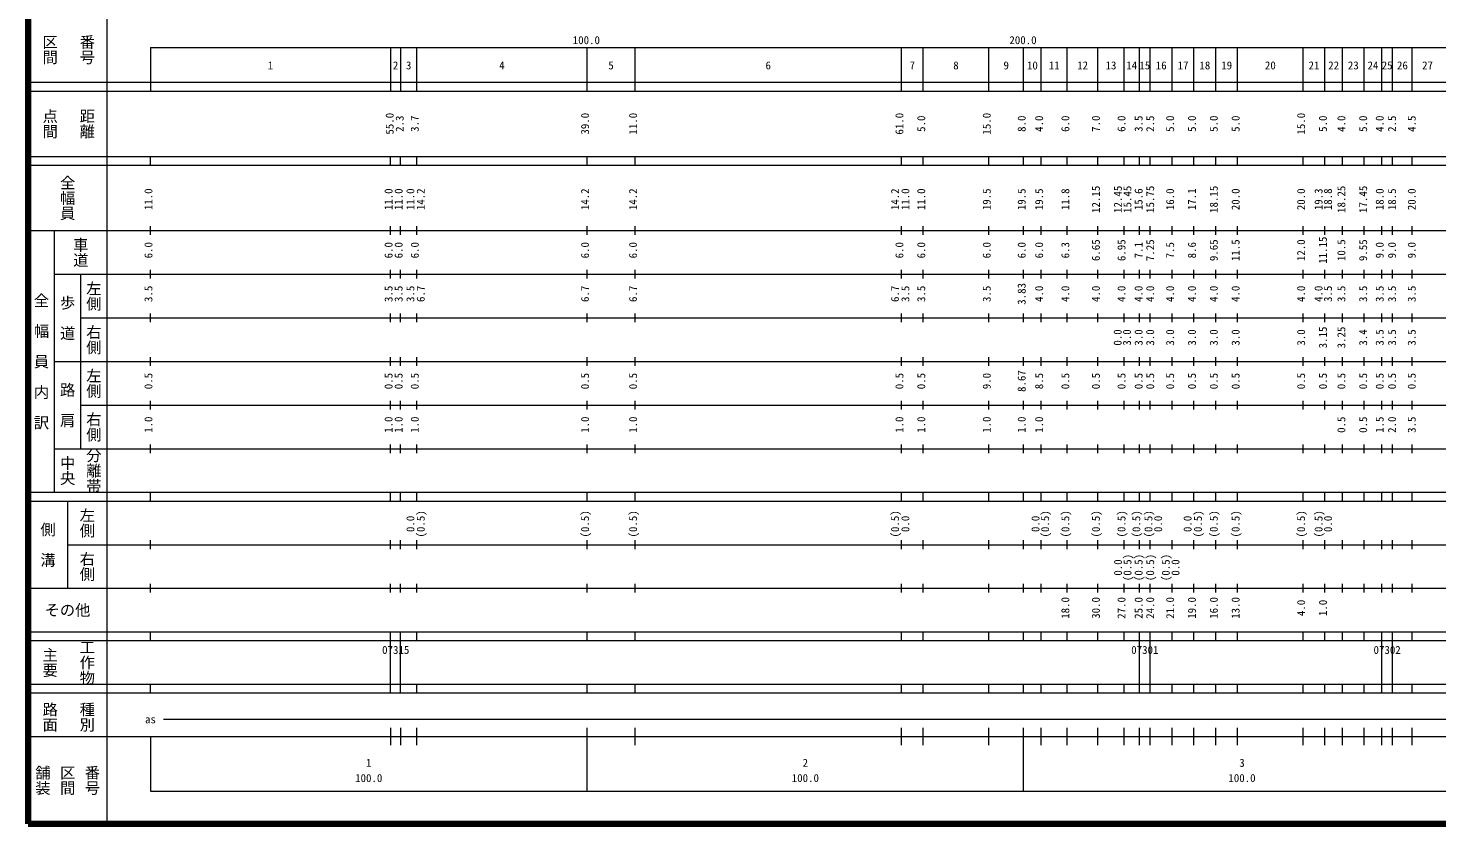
# Model space of a CAD drawing. Units: millimetres on the paper. Extents: x 40 to 680, y 20 to 380.
# Drawn here: x 40 to 362.6, y 20 to 202.4 of the extents above; entities that cross this region are included whole.
import ezdxf
from ezdxf.enums import TextEntityAlignment as Align

# ---------------------------------------------------------------- set-up
doc = ezdxf.new("R2010")
doc.units = ezdxf.units.MM
doc.layers.add('M-TTL', color=2, linetype='Continuous', lineweight=140)
doc.layers.add('M-TTL-BAND', color=7, linetype='Continuous', lineweight=13)
doc.styles.add('@ＭＳ ゴシック', font='')
doc.styles.add('ＭＳ ゴシック', font='')
doc.styles.get('@ＭＳ ゴシック').set_extended_font_data('@MS Gothic')
doc.styles.get('ＭＳ ゴシック').set_extended_font_data('MS Gothic')

msp = doc.modelspace()

# ---------------------------------------------------------------- linework, layer by layer
at = {"layer": 'M-TTL'}
for p, q in [((40, 380), (40, 20)), ((40, 20), (680, 20))]:
    msp.add_line(p, q, dxfattribs=at)
at = {"layer": 'M-TTL-BAND'}
for p, q in [((58, 370), (58, 20)), ((68, 198), (579, 198)), ((68, 198), (68, 188)), ((123, 198), (123, 188)), ((125.3, 198), (125.3, 188)), ((129, 188), (129, 198)), ((168, 188), (168, 198)), ((179, 188), (179, 198)), ((240, 188), (240, 198)), ((245, 188), (245, 198)), ((260, 188), (260, 198)), ((268, 188), (268, 198)), ((272, 188), (272, 198)), ((278, 188), (278, 198)), ((285, 188), (285, 198)), ((291, 188), (291, 198)), ((294.5, 188), (294.5, 198)), ((297, 188), (297, 198)), ((302, 188), (302, 198)), ((307, 188), (307, 198)), ((312, 188), (312, 198)), ((317, 188), (317, 198)), ((332, 188), (332, 198)), ((337, 188), (337, 198)), ((341, 188), (341, 198)), ((346, 188), (346, 198)), ((350, 188), (350, 198)), ((352.5, 188), (352.5, 198)), ((357, 188), (357, 198)), ((40, 190), (579, 190)), ((40, 188), (579, 188)), ((40, 173), (579, 173)), ((40, 171), (579, 171)), ((68, 171), (68, 173)), ((123, 171), (123, 173)), ((125.3, 171), (125.3, 173)), ((129, 171), (129, 173)), ((168, 171), (168, 173)), ((179, 171), (179, 173)), ((240, 171), (240, 173)), ((245, 171), (245, 173)), ((260, 171), (260, 173)), ((268, 171), (268, 173)), ((272, 171), (272, 173)), ((278, 171), (278, 173)), ((285, 171), (285, 173)), ((291, 171), (291, 173)), ((294.5, 171), (294.5, 173)), ((297, 171), (297, 173)), ((302, 171), (302, 173)), ((307, 171), (307, 173)), ((312, 171), (312, 173)), ((317, 171), (317, 173)), ((332, 171), (332, 173)), ((337, 171), (337, 173)), ((341, 171), (341, 173)), ((346, 171), (346, 173)), ((350, 171), (350, 173)), ((352.5, 171), (352.5, 173)), ((357, 171), (357, 173)), ((40, 156), (579, 156)), ((46, 96), (46, 156)), ((68, 155), (68, 157)), ((123, 155), (123, 157)), ((125.3, 155), (125.3, 157)), ((129, 155), (129, 157)), ((168, 155), (168, 157)), ((179, 155), (179, 157)), ((240, 155), (240, 157)), ((245, 155), (245, 157)), ((260, 155), (260, 157)), ((268, 155), (268, 157)), ((272, 155), (272, 157)), ((278, 155), (278, 157)), ((285, 155), (285, 157)), ((291, 155), (291, 157)), ((294.5, 155), (294.5, 157)), ((297, 155), (297, 157)), ((302, 155), (302, 157)), ((307, 155), (307, 157)), ((312, 155), (312, 157)), ((317, 155), (317, 157)), ((332, 155), (332, 157)), ((337, 155), (337, 157)), ((341, 155), (341, 157)), ((346, 155), (346, 157)), ((350, 155), (350, 157)), ((352.5, 155), (352.5, 157)), ((357, 155), (357, 157)), ((46, 146), (579, 146)), ((52, 146), (52, 106)), ((68, 145), (68, 147)), ((123, 145), (123, 147)), ((125.3, 145), (125.3, 147)), ((129, 145), (129, 147)), ((168, 145), (168, 147)), ((179, 145), (179, 147)), ((240, 145), (240, 147)), ((245, 145), (245, 147)), ((260, 145), (260, 147)), ((268, 145), (268, 147)), ((272, 145), (272, 147)), ((278, 145), (278, 147)), ((285, 145), (285, 147)), ((291, 145), (291, 147)), ((294.5, 145), (294.5, 147)), ((297, 145), (297, 147)), ((302, 145), (302, 147)), ((307, 145), (307, 147)), ((312, 145), (312, 147)), ((317, 145), (317, 147)), ((332, 145), (332, 147)), ((337, 145), (337, 147)), ((341, 145), (341, 147)), ((346, 145), (346, 147)), ((350, 145), (350, 147)), ((352.5, 145), (352.5, 147)), ((357, 145), (357, 147)), ((52, 136), (579, 136)), ((68, 135), (68, 137)), ((123, 135), (123, 137)), ((125.3, 135), (125.3, 137)), ((129, 135), (129, 137)), ((168, 135), (168, 137)), ((179, 135), (179, 137)), ((240, 135), (240, 137)), ((245, 135), (245, 137)), ((260, 135), (260, 137)), ((268, 135), (268, 137)), ((272, 135), (272, 137)), ((278, 135), (278, 137)), ((285, 135), (285, 137)), ((291, 135), (291, 137)), ((294.5, 135), (294.5, 137)), ((297, 135), (297, 137)), ((302, 135), (302, 137)), ((307, 135), (307, 137)), ((312, 135), (312, 137)), ((317, 135), (317, 137)), ((332, 135), (332, 137)), ((337, 135), (337, 137)), ((341, 135), (341, 137)), ((346, 135), (346, 137)), ((350, 135), (350, 137)), ((352.5, 135), (352.5, 137)), ((357, 135), (357, 137)), ((46, 126), (579, 126)), ((68, 125), (68, 127)), ((123, 125), (123, 127)), ((125.3, 125), (125.3, 127)), ((129, 125), (129, 127)), ((168, 125), (168, 127)), ((179, 125), (179, 127)), ((240, 125), (240, 127)), ((245, 125), (245, 127)), ((260, 125), (260, 127)), ((268, 125), (268, 127)), ((272, 125), (272, 127)), ((278, 125), (278, 127)), ((285, 125), (285, 127)), ((291, 125), (291, 127)), ((294.5, 125), (294.5, 127)), ((297, 125), (297, 127)), ((302, 125), (302, 127)), ((307, 125), (307, 127)), ((312, 125), (312, 127)), ((317, 125), (317, 127)), ((332, 125), (332, 127)), ((337, 125), (337, 127)), ((341, 125), (341, 127)), ((346, 125), (346, 127)), ((350, 125), (350, 127)), ((352.5, 125), (352.5, 127)), ((357, 125), (357, 127)), ((68, 115), (68, 117)), ((123, 115), (123, 117)), ((125.3, 115), (125.3, 117)), ((129, 115), (129, 117)), ((168, 115), (168, 117)), ((179, 115), (179, 117)), ((240, 115), (240, 117)), ((245, 115), (245, 117)), ((260, 115), (260, 117)), ((268, 115), (268, 117)), ((272, 115), (272, 117)), ((278, 115), (278, 117)), ((285, 115), (285, 117)), ((291, 115), (291, 117)), ((294.5, 115), (294.5, 117)), ((297, 115), (297, 117)), ((302, 115), (302, 117)), ((307, 115), (307, 117)), ((312, 115), (312, 117)), ((317, 115), (317, 117)), ((332, 115), (332, 117)), ((337, 115), (337, 117)), ((341, 115), (341, 117)), ((346, 115), (346, 117)), ((350, 115), (350, 117)), ((352.5, 115), (352.5, 117)), ((357, 115), (357, 117)), ((52, 116), (579, 116)), ((68, 105), (68, 107)), ((123, 105), (123, 107)), ((125.3, 105), (125.3, 107)), ((129, 105), (129, 107)), ((168, 105), (168, 107)), ((179, 105), (179, 107)), ((240, 105), (240, 107)), ((245, 105), (245, 107)), ((260, 105), (260, 107)), ((268, 105), (268, 107)), ((272, 105), (272, 107)), ((278, 105), (278, 107)), ((285, 105), (285, 107)), ((291, 105), (291, 107)), ((294.5, 105), (294.5, 107)), ((297, 105), (297, 107)), ((302, 105), (302, 107)), ((307, 105), (307, 107)), ((312, 105), (312, 107)), ((317, 105), (317, 107)), ((332, 105), (332, 107)), ((337, 105), (337, 107)), ((341, 105), (341, 107)), ((346, 105), (346, 107)), ((350, 105), (350, 107)), ((352.5, 105), (352.5, 107)), ((357, 105), (357, 107)), ((46, 106), (579, 106)), ((40, 96), (579, 96)), ((40, 94), (579, 94)), ((49, 94), (49, 74)), ((68, 94), (68, 96)), ((123, 94), (123, 96)), ((125.3, 94), (125.3, 96)), ((129, 94), (129, 96)), ((168, 94), (168, 96)), ((179, 94), (179, 96)), ((240, 94), (240, 96)), ((245, 94), (245, 96)), ((260, 94), (260, 96)), ((268, 94), (268, 96)), ((272, 94), (272, 96)), ((278, 94), (278, 96)), ((285, 94), (285, 96)), ((291, 94), (291, 96)), ((294.5, 94), (294.5, 96)), ((297, 94), (297, 96)), ((302, 94), (302, 96)), ((307, 94), (307, 96)), ((312, 94), (312, 96)), ((317, 94), (317, 96)), ((332, 94), (332, 96)), ((337, 94), (337, 96)), ((341, 94), (341, 96)), ((346, 94), (346, 96)), ((350, 94), (350, 96)), ((352.5, 94), (352.5, 96)), ((357, 94), (357, 96)), ((49, 84), (579, 84)), ((68, 83), (68, 85)), ((123, 83), (123, 85)), ((125.3, 83), (125.3, 85)), ((129, 83), (129, 85)), ((168, 83), (168, 85)), ((179, 83), (179, 85)), ((240, 83), (240, 85)), ((245, 83), (245, 85)), ((260, 83), (260, 85)), ((268, 83), (268, 85)), ((272, 83), (272, 85)), ((278, 83), (278, 85)), ((285, 83), (285, 85)), ((291, 83), (291, 85)), ((294.5, 83), (294.5, 85)), ((297, 83), (297, 85)), ((302, 83), (302, 85)), ((307, 83), (307, 85)), ((312, 83), (312, 85)), ((317, 83), (317, 85)), ((332, 83), (332, 85)), ((337, 83), (337, 85)), ((341, 83), (341, 85)), ((346, 83), (346, 85)), ((350, 83), (350, 85)), ((352.5, 83), (352.5, 85)), ((357, 83), (357, 85)), ((68, 73), (68, 75)), ((123, 73), (123, 75)), ((125.3, 73), (125.3, 75)), ((129, 73), (129, 75)), ((168, 73), (168, 75)), ((179, 73), (179, 75)), ((240, 73), (240, 75)), ((245, 73), (245, 75)), ((260, 73), (260, 75)), ((268, 73), (268, 75)), ((272, 73), (272, 75)), ((278, 73), (278, 75)), ((285, 73), (285, 75)), ((291, 73), (291, 75)), ((294.5, 73), (294.5, 75)), ((297, 73), (297, 75)), ((302, 73), (302, 75)), ((307, 73), (307, 75)), ((312, 73), (312, 75)), ((317, 73), (317, 75)), ((332, 73), (332, 75)), ((337, 73), (337, 75)), ((341, 73), (341, 75)), ((346, 73), (346, 75)), ((350, 73), (350, 75)), ((352.5, 73), (352.5, 75)), ((357, 73), (357, 75)), ((40, 74), (579, 74)), ((40, 64), (579, 64)), ((40, 62), (579, 62)), ((68, 62), (68, 64)), ((123, 62), (123, 64)), ((123, 52), (123, 62)), ((125.3, 62), (125.3, 64)), ((125.3, 52), (125.3, 62)), ((129, 62), (129, 64)), ((168, 62), (168, 64)), ((179, 62), (179, 64)), ((240, 62), (240, 64)), ((245, 62), (245, 64)), ((260, 62), (260, 64)), ((268, 62), (268, 64)), ((272, 62), (272, 64)), ((278, 62), (278, 64)), ((285, 62), (285, 64)), ((291, 62), (291, 64)), ((294.5, 62), (294.5, 64)), ((294.5, 52), (294.5, 62)), ((297, 62), (297, 64)), ((297, 52), (297, 62)), ((302, 62), (302, 64)), ((307, 62), (307, 64)), ((312, 62), (312, 64)), ((317, 62), (317, 64)), ((332, 62), (332, 64)), ((337, 62), (337, 64)), ((341, 62), (341, 64)), ((346, 62), (346, 64)), ((350, 62), (350, 64)), ((350, 52), (350, 62)), ((352.5, 62), (352.5, 64)), ((352.5, 52), (352.5, 62)), ((357, 62), (357, 64)), ((40, 52), (579, 52)), ((68, 50), (68, 52)), ((123, 50), (123, 52)), ((125.3, 50), (125.3, 52)), ((129, 50), (129, 52)), ((168, 50), (168, 52)), ((179, 50), (179, 52)), ((240, 50), (240, 52)), ((245, 50), (245, 52)), ((260, 50), (260, 52)), ((268, 50), (268, 52)), ((272, 50), (272, 52)), ((278, 50), (278, 52)), ((285, 50), (285, 52)), ((291, 50), (291, 52)), ((294.5, 50), (294.5, 52)), ((297, 50), (297, 52)), ((302, 50), (302, 52)), ((307, 50), (307, 52)), ((312, 50), (312, 52)), ((317, 50), (317, 52)), ((332, 50), (332, 52)), ((337, 50), (337, 52)), ((341, 50), (341, 52)), ((346, 50), (346, 52)), ((350, 50), (350, 52)), ((352.5, 50), (352.5, 52)), ((357, 50), (357, 52)), ((40, 50), (579, 50)), ((71, 44), (565, 44)), ((123, 42), (123, 38)), ((125.3, 42), (125.3, 38)), ((129, 38), (129, 42)), ((168, 27.5), (168, 42)), ((179, 38), (179, 42)), ((240, 38), (240, 42)), ((245, 38), (245, 42)), ((260, 38), (260, 42)), ((268, 27.5), (268, 42)), ((272, 38), (272, 42)), ((278, 38), (278, 42)), ((285, 38), (285, 42)), ((291, 38), (291, 42)), ((294.5, 38), (294.5, 42)), ((297, 38), (297, 42)), ((302, 38), (302, 42)), ((307, 38), (307, 42)), ((312, 38), (312, 42)), ((317, 38), (317, 42)), ((332, 38), (332, 42)), ((337, 38), (337, 42)), ((341, 38), (341, 42)), ((346, 38), (346, 42)), ((350, 38), (350, 42)), ((352.5, 38), (352.5, 42)), ((357, 38), (357, 42)), ((40, 40), (579, 40)), ((68, 40), (68, 27.5)), ((68, 27.5), (579, 27.5))]:
    msp.add_line(p, q, dxfattribs=at)

# ---------------------------------------------------------------- texts
at = {"layer": 'M-TTL-BAND', "style": '@ＭＳ ゴシック'}
for s, p in [('区間', (45, 197.5)), ('番号', (53.5, 197.5)), ('点間', (45, 180.5)), ('距離', (53.5, 180.5)), ('全幅員', (49, 163.5)), ('車道', (52, 151)), ('左側', (55, 141)), ('全\u3000幅\u3000員\u3000内\u3000訳', (43, 126)), ('歩\u3000道', (49, 136)), ('右側', (55, 131)), ('左側', (55, 121)), ('路\u3000肩', (49, 116)), ('右側', (55, 111)), ('中央', (49, 101)), ('分離帯', (55, 101)), ('左側', (53.5, 89)), ('側\u3000溝', (44.5, 84)), ('右側', (53.5, 79)), ('工作物', (53.5, 57)), ('主要', (45, 57)), ('路面', (45, 44.5)), ('種別', (53.5, 44.5)), ('舗装', (43.333, 30)), ('区間', (49, 30)), ('番号', (54.667, 30))]:
    msp.add_text(s, height=2.566, rotation=270, dxfattribs=at).set_placement(p, align=Align.MIDDLE_CENTER)
at = {"layer": 'M-TTL-BAND', "style": 'ＭＳ ゴシック'}
for s, p in [('100.0', (167.844, 198.195)), ('200.0', (267.844, 198.195)), ('1', (95.5, 192.405)), ('2', (124.15, 192.405)), ('3', (127.15, 192.405)), ('4', (148.5, 192.405)), ('5', (173.5, 192.405)), ('6', (209.5, 192.405)), ('7', (242.5, 192.405)), ('8', (252.5, 192.405)), ('9', (264, 192.405)), ('10', (270, 192.405)), ('11', (275, 192.405)), ('12', (281.5, 192.405)), ('13', (288, 192.405)), ('14', (292.75, 192.405)), ('15', (295.75, 192.405)), ('16', (299.5, 192.405)), ('17', (304.5, 192.405)), ('18', (309.5, 192.405)), ('19', (314.5, 192.405)), ('20', (324.5, 192.405)), ('21', (334.5, 192.405)), ('22', (339, 192.405)), ('23', (343.5, 192.405)), ('24', (348, 192.405)), ('25', (351.25, 192.405)), ('26', (354.75, 192.405)), ('27', (360.5, 192.405)), ('07315', (124.183, 58.405)), ('07301', (295.75, 58.405)), ('07302', (351.25, 58.405)), ('as', (68, 42.5)), ('1', (118, 32.523)), ('2', (218, 32.523)), ('3', (318, 32.523)), ('100.0', (118, 29.033)), ('100.0', (218, 29.033)), ('100.0', (318, 29.033))]:
    msp.add_text(s, height=1.833, dxfattribs=at).set_placement(p, align=Align.BOTTOM_CENTER)
for s, p in [('55.0', (124.25, 180.5)), ('2.3', (126.55, 180.5)), ('3.7', (130, 180.5)), ('39.0', (169, 180.5)), ('11.0', (180, 180.5)), ('61.0', (241, 180.5)), ('5.0', (246, 180.5)), ('15.0', (261, 180.5)), ('8.0', (269, 180.5)), ('4.0', (273, 180.5)), ('6.0', (279, 180.5)), ('7.0', (286, 180.5)), ('6.0', (291.867, 180.5)), ('3.5', (295.785, 180.5)), ('2.5', (298.436, 180.5)), ('5.0', (303, 180.5)), ('5.0', (308, 180.5)), ('5.0', (313, 180.5)), ('5.0', (318, 180.5)), ('15.0', (333, 180.5)), ('5.0', (338, 180.5)), ('4.0', (342.222, 180.5)), ('5.0', (347.208, 180.5)), ('4.0', (351, 180.5)), ('2.5', (353.828, 180.5)), ('4.5', (358.34, 180.5)), ('11.0', (69, 163.174)), ('11.0', (124, 163.174)), ('11.0', (126.3, 163.174)), ('11.0', (129, 163.174)), ('14.2', (131.37, 163.174)), ('14.2', (169, 163.174)), ('14.2', (180, 163.174)), ('14.2', (240, 163.174)), ('11.0', (242.37, 163.174)), ('11.0', (246, 163.174)), ('19.5', (261, 163.174)), ('19.5', (269, 163.174)), ('19.5', (273, 163.174)), ('11.8', (279, 163.174)), ('12.15', (286, 163.174)), ('12.45', (291.032, 163.174)), ('15.45', (293.214, 163.174)), ('15.6', (295.785, 163.174)), ('15.75', (298.436, 163.174)), ('16.0', (303, 163.174)), ('17.1', (308, 163.174)), ('18.15', (313, 163.174)), ('20.0', (318, 163.174)), ('20.0', (333, 163.174)), ('19.3', (337, 163.174)), ('18.8', (339.146, 163.174)), ('18.25', (342.222, 163.174)), ('17.45', (347.208, 163.174)), ('18.0', (351, 163.174)), ('18.5', (353.828, 163.174)), ('20.0', (358.34, 163.174)), ('6.0', (69, 151.5)), ('6.0', (124, 151.5)), ('6.0', (126.3, 151.5)), ('6.0', (130, 151.5)), ('6.0', (169, 151.5)), ('6.0', (180, 151.5)), ('6.0', (241, 151.5)), ('6.0', (246, 151.5)), ('6.0', (261, 151.5)), ('6.0', (269, 151.5)), ('6.0', (273, 151.5)), ('6.3', (279, 151.5)), ('6.65', (286, 151.5)), ('6.95', (291.867, 151.5)), ('7.1', (295.785, 151.5)), ('7.25', (298.436, 151.5)), ('7.5', (303, 151.5)), ('8.6', (308, 151.5)), ('9.65', (313, 151.5)), ('11.5', (318, 151.5)), ('12.0', (333, 151.5)), ('11.15', (338, 151.5)), ('10.5', (342.222, 151.5)), ('9.55', (347.208, 151.5)), ('9.0', (351, 151.5)), ('9.0', (353.828, 151.5)), ('9.0', (358.34, 151.5)), ('3.5', (69, 141.5)), ('3.5', (124, 141.5)), ('3.5', (126.3, 141.5)), ('3.5', (129, 141.5)), ('6.7', (131.37, 141.5)), ('6.7', (169, 141.5)), ('6.7', (180, 141.5)), ('6.7', (240, 141.5)), ('3.5', (242.37, 141.5)), ('3.5', (246, 141.5)), ('3.5', (261, 141.5)), ('3.83', (269, 141.5)), ('4.0', (273, 141.5)), ('4.0', (279, 141.5)), ('4.0', (286, 141.5)), ('4.0', (291.867, 141.5)), ('4.0', (295.785, 141.5)), ('4.0', (298.436, 141.5)), ('4.0', (303, 141.5)), ('4.0', (308, 141.5)), ('4.0', (313, 141.5)), ('4.0', (318, 141.5)), ('4.0', (333, 141.5)), ('4.0', (337, 141.5)), ('3.5', (339.161, 141.5)), ('3.5', (342.222, 141.5)), ('3.5', (347.208, 141.5)), ('3.5', (351, 141.5)), ('3.5', (353.828, 141.5)), ('3.5', (358.34, 141.5)), ('0.0', (290.982, 131.5)), ('3.0', (293.119, 131.5)), ('3.0', (295.785, 131.5)), ('3.0', (298.436, 131.5)), ('3.0', (303, 131.5)), ('3.0', (308, 131.5)), ('3.0', (313, 131.5)), ('3.0', (318, 131.5)), ('3.0', (333, 131.5)), ('3.15', (338, 131.5)), ('3.25', (342.222, 131.5)), ('3.4', (347.208, 131.5)), ('3.5', (351, 131.5)), ('3.5', (353.828, 131.5)), ('3.5', (358.34, 131.5)), ('0.5', (69, 121.5)), ('0.5', (124, 121.5)), ('0.5', (126.3, 121.5)), ('0.5', (130, 121.5)), ('0.5', (169, 121.5)), ('0.5', (180, 121.5)), ('0.5', (241, 121.5)), ('0.5', (246, 121.5)), ('9.0', (261, 121.5)), ('8.67', (269, 121.5)), ('8.5', (273, 121.5)), ('0.5', (279, 121.5)), ('0.5', (286, 121.5)), ('0.5', (291.867, 121.5)), ('0.5', (295.785, 121.5)), ('0.5', (298.436, 121.5)), ('0.5', (303, 121.5)), ('0.5', (308, 121.5)), ('0.5', (313, 121.5)), ('0.5', (318, 121.5)), ('0.5', (333, 121.5)), ('0.5', (338, 121.5)), ('0.5', (342.222, 121.5)), ('0.5', (347.208, 121.5)), ('0.5', (351, 121.5)), ('0.5', (353.828, 121.5)), ('0.5', (358.34, 121.5)), ('1.0', (69, 111.5)), ('1.0', (124, 111.5)), ('1.0', (126.3, 111.5)), ('1.0', (130, 111.5)), ('1.0', (169, 111.5)), ('1.0', (180, 111.5)), ('1.0', (241, 111.5)), ('1.0', (246, 111.5)), ('1.0', (261, 111.5)), ('1.0', (269, 111.5)), ('1.0', (273, 111.5)), ('0.5', (342.222, 111.5)), ('0.5', (347.208, 111.5)), ('1.5', (351, 111.5)), ('2.0', (353.828, 111.5)), ('3.5', (358.34, 111.5)), ('0.0', (129, 88.764)), ('(0.5)', (131.37, 88.764)), ('(0.5)', (169, 88.764)), ('(0.5)', (180, 88.764)), ('(0.5)', (240, 88.764)), ('0.0', (242.37, 88.764)), ('0.0', (272.172, 88.764)), ('(0.5)', (274.37, 88.764)), ('(0.5)', (279, 88.764)), ('(0.5)', (286, 88.764)), ('(0.5)', (291.867, 88.764)), ('(0.5)', (295.257, 88.764)), ('(0.5)', (298.037, 88.764)), ('0.0', (300.255, 88.764)), ('0.0', (307, 88.764)), ('(0.5)', (309.37, 88.764)), ('(0.5)', (313, 88.764)), ('(0.5)', (318, 88.764)), ('(0.5)', (333, 88.764)), ('(0.5)', (337, 88.764)), ('0.0', (339.166, 88.764)), ('(0.5)', (293.237, 78.764)), ('(0.5)', (295.785, 78.764)), ('(0.5)', (298.436, 78.764)), ('(0.5)', (302, 78.764)), ('0.0', (291.065, 78.764)), ('0.0', (304.229, 78.764)), ('18.0', (279, 69.5)), ('30.0', (286, 69.5)), ('27.0', (291.867, 69.5)), ('25.0', (295.785, 69.5)), ('24.0', (298.436, 69.5)), ('21.0', (303, 69.5)), ('19.0', (308, 69.5)), ('16.0', (313, 69.5)), ('13.0', (318, 69.5)), ('4.0', (333, 69.5)), ('1.0', (338, 69.5))]:
    msp.add_text(s, height=1.833, rotation=90, dxfattribs=at).set_placement(p, align=Align.BOTTOM_CENTER)
msp.add_text('その他', height=2.566, dxfattribs=at).set_placement((49, 69), align=Align.MIDDLE_CENTER)

doc.saveas('drawing.dxf')
